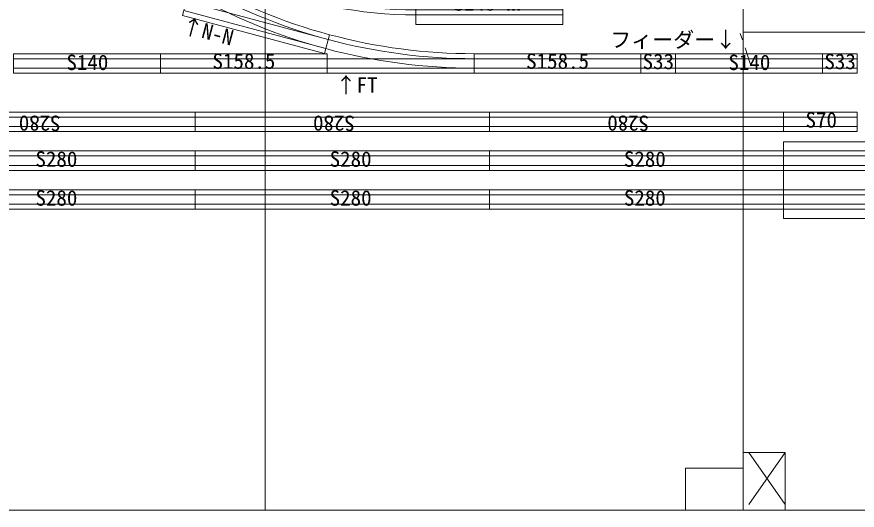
# Model space of a CAD drawing. Units: millimetres, scale not verified. Extents: x -3071 to 7470, y -7531 to 4357.
# Drawn here: x -853 to -53, y -3271 to -2802 of the extents above; entities that cross this region are included whole.
import ezdxf
from ezdxf.enums import TextEntityAlignment as Align

# ---------------------------------------------------------------- set-up
doc = ezdxf.new("R2010")
doc.units = ezdxf.units.MM
doc.header["$LTSCALE"] = 8
doc.linetypes.add('DASHED2', pattern=[3, 2, -1])
for name, color, linetype, lineweight in [('0-0', 7, 'Continuous', 9), ('0-7', 4, 'Continuous', 9), ('0-8', 3, 'Continuous', 9), ('0-A', 3, 'Continuous', 9)]:
    doc.layers.add(name, color=color, linetype=linetype, lineweight=lineweight)
doc.styles.add('ＭＳ ゴシック', font='')
doc.styles.get('ＭＳ ゴシック').set_extended_font_data('MS Gothic')

# ---------------------------------------------------------------- blocks, each defined once
blk = doc.blocks.new('N_TOMIX _ S280(1)')
at = {"layer": '0-0'}
for p, q in [((0, 18.5), (280, 18.5)), ((0, 18.5), (0, 0)), ((280, 18.5), (280, 0)), ((0, 0), (280, 0))]:
    blk.add_line(p, q, dxfattribs=at)
at = {"layer": '0-0', "color": 2}
for p, q in [((0, 13.75), (280, 13.75)), ((0, 4.75), (280, 4.75))]:
    blk.add_line(p, q, dxfattribs=at)
at = {"layer": '0-0', "color": 3, "style": 'ＭＳ ゴシック'}
blk.add_text('S280', height=14.66, dxfattribs=at).set_placement((127.953, -0.977), align=Align.BOTTOM_LEFT)
blk = doc.blocks.new('N_TOMIX _ DS280')
at = {"layer": '0-0', "color": 3}
for p, q in [((0, 64.25), (280, 64.25)), ((0, -8.75), (280, -8.75))]:
    blk.add_line(p, q, dxfattribs=at)
at = {"layer": '0-0'}
for p, q in [((0, 64.25), (0, -8.75)), ((280, 64.25), (280, -8.75)), ((0, 55.5), (280, 55.5)), ((0, 37), (280, 37)), ((0, 18.5), (280, 18.5)), ((0, 0), (280, 0))]:
    blk.add_line(p, q, dxfattribs=at)
at = {"layer": '0-0', "color": 2}
for p, q in [((0, 50.75), (280, 50.75)), ((0, 41.75), (280, 41.75)), ((0, 13.75), (280, 13.75)), ((0, 4.75), (280, 4.75))]:
    blk.add_line(p, q, dxfattribs=at)
at = {"layer": '0-0', "color": 3, "style": 'ＭＳ ゴシック'}
blk.add_text('DS280', height=14.66, dxfattribs=at).set_placement((113.139, 17.814), align=Align.BOTTOM_LEFT)
blk = doc.blocks.new('N_TOMIX _ C354-45')
at = {"layer": '0-0'}
for p, q in [((0, 0), (0, 18.5)), ((243.775, -100.975), (256.857, -87.893))]:
    blk.add_line(p, q, dxfattribs=at)
for radius in [363.25, 344.75]:
    blk.add_arc((0, -344.75), radius, 45, 90, dxfattribs=at)
at = {"layer": '0-0', "color": 2}
for radius in [358.5, 349.5]:
    blk.add_arc((0, -344.75), radius, 45, 90, dxfattribs=at)
at = {"layer": '0-0', "color": 3, "style": 'ＭＳ ゴシック'}
blk.add_text('C354-45', height=14.66, rotation=337.5, dxfattribs=at).set_placement((98.598, -12.705), align=Align.BOTTOM_LEFT)
blk = doc.blocks.new('N_TOMIX _ C391-45')
at = {"layer": '0-0'}
for p, q in [((0, 0), (0, 18.5)), ((269.938, -111.812), (283.019, -98.731))]:
    blk.add_line(p, q, dxfattribs=at)
for radius in [400.25, 381.75]:
    blk.add_arc((0, -381.75), radius, 45, 90, dxfattribs=at)
at = {"layer": '0-0', "color": 2}
for radius in [395.5, 386.5]:
    blk.add_arc((0, -381.75), radius, 45, 90, dxfattribs=at)
at = {"layer": '0-0', "color": 3, "style": 'ＭＳ ゴシック'}
blk.add_text('C391-45', height=14.66, rotation=337.5, dxfattribs=at).set_placement((109.371, -15.267), align=Align.BOTTOM_LEFT)
blk = doc.blocks.new('N_TOMIX _ S158.5')
at = {"layer": '0-0'}
for p, q in [((0, 18.5), (0, 0)), ((0, 18.5), (158.5, 18.5)), ((158.5, 18.5), (158.5, 0)), ((0, 0), (158.5, 0))]:
    blk.add_line(p, q, dxfattribs=at)
at = {"layer": '0-0', "color": 2}
for p, q in [((0, 13.75), (158.5, 13.75)), ((0, 4.75), (158.5, 4.75))]:
    blk.add_line(p, q, dxfattribs=at)
at = {"layer": '0-0', "color": 3, "style": 'ＭＳ ゴシック'}
blk.add_text('S158.5', height=14.66, dxfattribs=at).set_placement((49.441, -0.249), align=Align.BOTTOM_LEFT)
blk = doc.blocks.new('N_TOMIX _ S33')
at = {"layer": '0-0'}
for p, q in [((0, 18.5), (0, 0)), ((0, 18.5), (33, 18.5)), ((33, 18.5), (33, 0)), ((0, 0), (33, 0))]:
    blk.add_line(p, q, dxfattribs=at)
at = {"layer": '0-0', "color": 2}
for p, q in [((0, 13.75), (33, 13.75)), ((0, 4.75), (33, 4.75))]:
    blk.add_line(p, q, dxfattribs=at)
at = {"layer": '0-0', "color": 3, "style": 'ＭＳ ゴシック'}
blk.add_text('S33', height=14.66, dxfattribs=at).set_placement((1.759, -0.577), align=Align.BOTTOM_LEFT)
blk = doc.blocks.new('N_TOMIX _ S140(1)')
at = {"layer": '0-0'}
for p, q in [((0, 18.5), (0, 0)), ((0, 18.5), (140, 18.5)), ((140, 18.5), (140, 0)), ((0, 0), (140, 0))]:
    blk.add_line(p, q, dxfattribs=at)
at = {"layer": '0-0', "color": 2}
for p, q in [((0, 13.75), (140, 13.75)), ((0, 4.75), (140, 4.75))]:
    blk.add_line(p, q, dxfattribs=at)
at = {"layer": '0-0', "color": 3, "style": 'ＭＳ ゴシック'}
blk.add_text('S140', height=14.66, dxfattribs=at).set_placement((50.419, -1.451), align=Align.BOTTOM_LEFT)
blk = doc.blocks.new('N_TOMIX _ S70(1)')
at = {"layer": '0-0'}
for p, q in [((0, 18.5), (0, 0)), ((0, 18.5), (70, 18.5)), ((70, 18.5), (70, 0)), ((0, 0), (70, 0))]:
    blk.add_line(p, q, dxfattribs=at)
at = {"layer": '0-0', "color": 2}
for p, q in [((0, 13.75), (70, 13.75)), ((0, 4.75), (70, 4.75))]:
    blk.add_line(p, q, dxfattribs=at)
at = {"layer": '0-0', "color": 3, "style": 'ＭＳ ゴシック'}
blk.add_text('S70', height=14.66, dxfattribs=at).set_placement((20.805, -0.686), align=Align.BOTTOM_LEFT)
blk = doc.blocks.new('3人掛け机')
at = {"layer": '0-7'}
for p, q in [((1764, 400), (1764, 455)), ((1804, 400), (1764, 400))]:
    blk.add_line(p, q, dxfattribs=at)
at = {"layer": '0-7', "color": 1}
for p, q in [((1764, 400), (1798.5, 449.5)), ((1798.5, 400), (1764, 449.5))]:
    blk.add_line(p, q, dxfattribs=at)
at = {"layer": '0-7', "color": 6}
blk.add_lwpolyline([(0, 0), (1804, 0), (1804, 455), (0, 455)], close=True, dxfattribs=at)
blk = doc.blocks.new('2人掛け机共通')
at = {"layer": '0-7'}
for p, q in [((1164, 400), (1164, 455)), ((1204, 400), (1164, 400))]:
    blk.add_line(p, q, dxfattribs=at)
at = {"layer": '0-7', "color": 6}
blk.add_lwpolyline([(0, 0), (1204, 0), (1204, 455), (0, 455)], close=True, dxfattribs=at)
at = {"layer": '0-7'}
blk.add_lwpolyline([(40, 455), (40, 400), (0, 400)], dxfattribs=at)
blk = doc.blocks.new('N_TOMIX _ PR541-15(11)')
at = {"layer": '0-0'}
for p, q in [((0, 18.5), (140, 18.5)), ((0, 18.5), (0, 0)), ((140, 0), (140, 18.5)), ((142.415, -0.249), (140, 0)), ((142.415, -0.249), (137.627, -18.119))]:
    blk.add_line(p, q, dxfattribs=at)
at = {"layer": '0-0', "color": 2}
for p, q in [((0, 13.75), (140, 13.75)), ((0, 4.75), (140, 4.75))]:
    blk.add_line(p, q, dxfattribs=at)
for radius in [545.5, 536.5]:
    blk.add_arc((0, -531.75), radius, 75, 90, dxfattribs=at)
at = {"layer": '0-0'}
blk.add_arc((0, -531.75), 531.75, 75, 90, dxfattribs=at)
blk = doc.blocks.new('N_TOMIX _\u3000S140_WP')
at = {"layer": '0-0'}
for p, q in [((0, 27.75), (0, -9.25)), ((140, 27.75), (140, -9.25)), ((0, 18.5), (140, 18.5)), ((0, 0), (140, 0))]:
    blk.add_line(p, q, dxfattribs=at)
at = {"layer": '0-0', "color": 4}
for p, q in [((0, 27.75), (140, 27.75)), ((0, -9.25), (140, -9.25))]:
    blk.add_line(p, q, dxfattribs=at)
at = {"layer": '0-0', "color": 2}
for p, q in [((0, 13.75), (140, 13.75)), ((0, 4.75), (140, 4.75))]:
    blk.add_line(p, q, dxfattribs=at)
at = {"layer": '0-0', "color": 3, "style": 'ＭＳ ゴシック'}
blk.add_text('S140-WP', height=14.66, dxfattribs=at).set_placement((35.715, -0.359), align=Align.BOTTOM_LEFT)

msp = doc.modelspace()

# ---------------------------------------------------------------- linework, layer by layer
at = {"layer": '0-A', "color": 1, "linetype": 'DASHED2'}
msp.add_line((-154.806, -2846.166), (-164.254, -2817.35), dxfattribs=at)

# ---------------------------------------------------------------- block references
at = {"layer": '0-0'}
for name, p in [('N_TOMIX _ DS280', (-123.019, -2984.728)), ('N_TOMIX _ S280(1)', (-963.019, -2947.728)), ('N_TOMIX _ S280(1)', (-683.019, -2947.728)), ('N_TOMIX _ S280(1)', (-403.019, -2947.728)), ('N_TOMIX _ S280(1)', (-963.019, -2984.728)), ('N_TOMIX _ S280(1)', (-683.019, -2984.728)), ('N_TOMIX _ S280(1)', (-403.019, -2984.728))]:
    msp.add_blockref(name, p, dxfattribs=at)
at = {"layer": '0-7'}
for name, p, rotation in [('3人掛け机', (-616.519, -3271.074), 90), ('2人掛け机共通', (-616.519, -2067.074), 270), ('3人掛け机', (1642.481, -2816.074), 180)]:
    msp.add_blockref(name, p, dxfattribs=dict(at, rotation=rotation))
msp.add_blockref('3人掛け机', (-161.519, -2816.074), dxfattribs=at)
at = {"layer": '0-8', "yscale": -1, "rotation": 315}
for name, p in [('N_TOMIX _ C354-45', (-716.815, -2652.288)), ('N_TOMIX _ C391-45', (-742.978, -2669.482))]:
    msp.add_blockref(name, p, dxfattribs=at)
at = {"layer": '0-8'}
msp.add_blockref('N_TOMIX _\u3000S140_WP', (-473.04, -2799.794), dxfattribs=at)
at = {"layer": '0-A'}
for name, p, rotation in [('N_TOMIX _ PR541-15(11)', (-555.134, -2818.609), 165), ('N_TOMIX _ PR541-15(11)', (-417.507, -2836.728), 180), ('N_TOMIX _ S280(1)', (-683.019, -2892.228), 180), ('N_TOMIX _ S280(1)', (-403.019, -2892.228), 180), ('N_TOMIX _ S280(1)', (-123.019, -2892.228), 180)]:
    msp.add_blockref(name, p, dxfattribs=dict(at, rotation=rotation))
for name, p in [('N_TOMIX _ S140(1)', (-856.007, -2855.228)), ('N_TOMIX _ S158.5', (-716.007, -2855.228)), ('N_TOMIX _ S158.5', (-417.507, -2855.228)), ('N_TOMIX _ S33', (-259.007, -2855.228)), ('N_TOMIX _ S140(1)', (-226.007, -2855.228)), ('N_TOMIX _ S33', (-86.007, -2855.228)), ('N_TOMIX _ S70(1)', (-123.019, -2910.728))]:
    msp.add_blockref(name, p, dxfattribs=at)

# ---------------------------------------------------------------- texts
at = {"layer": '0-A', "style": 'ＭＳ ゴシック'}
msp.add_text('↑N-N', height=14.66, rotation=345, dxfattribs=at).set_placement((-698.339, -2820.407), align=Align.BOTTOM_LEFT)
for s, p in [('フィーダー↓', (-288.139, -2835.124)), ('↑FT', (-549.485, -2878.126))]:
    msp.add_text(s, height=14.66, dxfattribs=at).set_placement(p, align=Align.BOTTOM_LEFT)

doc.saveas('drawing.dxf')
